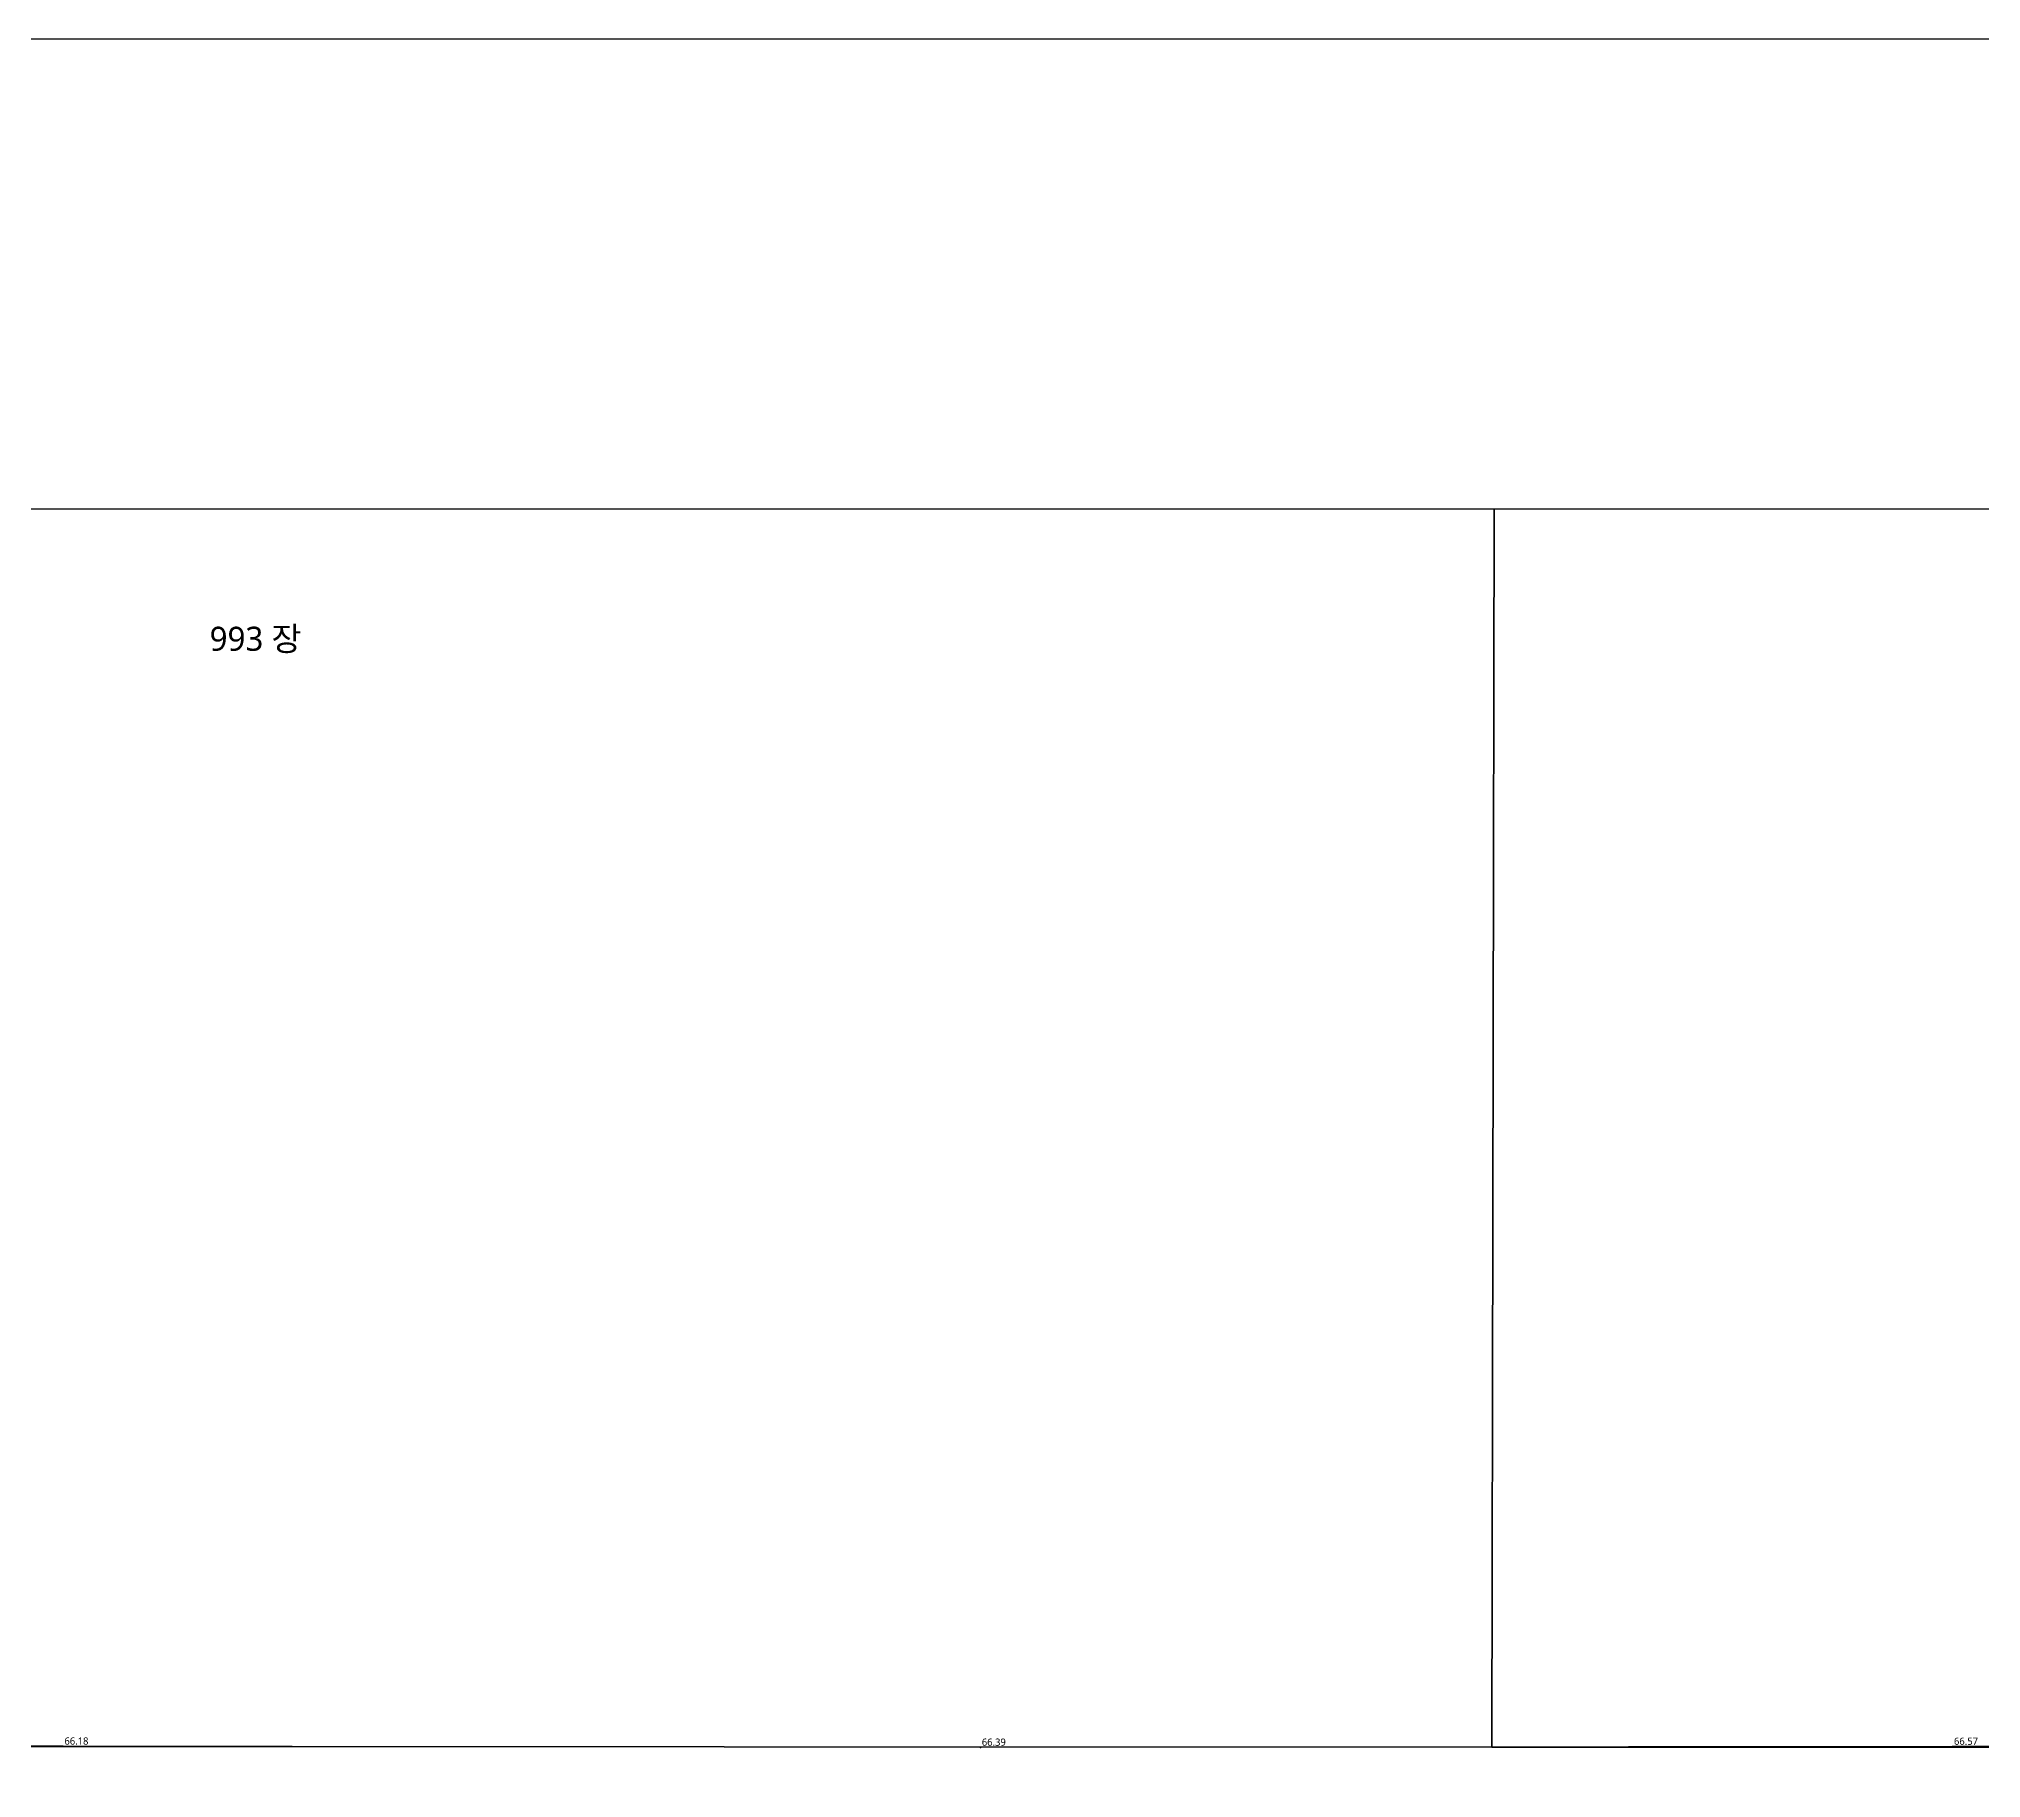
# Model space of a CAD drawing. Header units: millimetres. Extents: x 40342638 to 40753138, y 494620 to 782620.
# Drawn here: x 40450098 to 40530945, y 710228 to 782620 of the extents above; entities that cross this region are included whole.
import ezdxf

# ---------------------------------------------------------------- set-up
doc = ezdxf.new("R2010")
doc.units = ezdxf.units.MM
doc.header["$LTSCALE"] = 1000
doc.header["$MEASUREMENT"] = 0
doc.header["$PDSIZE"] = -10
doc.layers.get('Defpoints').update_dxf_attribs({"color": 161, "linetype": 'CONTINUOUS'})
for name, color, linetype in [('보도블럭', 141, 'CONTINUOUS'), ('지반고', 7, 'CONTINUOUS'), ('지번', 1, 'CONTINUOUS'), ('지적선', 197, 'CONTINUOUS'), ('포인트', 7, 'CONTINUOUS')]:
    doc.layers.add(name, color=color, linetype=linetype)
doc.styles.add('나눔바른고딕', font='NanumBarunGothic.ttf')

msp = doc.modelspace()

# ---------------------------------------------------------------- linework, layer by layer
at = {"layer": 'Defpoints'}
msp.add_lwpolyline([(40753138, 494620), (40342638, 494620), (40342638, 782620), (40753138, 782620)], close=True, dxfattribs=at)
at = {"layer": 'Defpoints', "ltscale": 0.1}
msp.add_lwpolyline([(40705638, 512887), (40354638, 512887), (40354638, 763053), (40705638, 763053)], close=True, dxfattribs=at)
at = {"layer": '보도블럭'}
for p, q in [((40451103, 711555, 66180), (40411825, 711590, 66188)), ((40489288, 711509, 66386), (40451103, 711555, 66180)), ((40529754, 711546, 66567), (40489288, 711509, 66386)), ((40564066, 711529, 66716), (40529754, 711546, 66567))]:
    msp.add_line(p, q, dxfattribs=at)
at = {"layer": '지적선', "flags": 128}
for points in [[(40510671, 763053), (40510579, 711522), (40414709, 711554), (40412709, 711569), (40410704, 711668), (40408768, 712027), (40406918, 712697), (40405184, 713664), (40403559, 714801), (40402054, 716073), (40400735, 717527), (40400728, 717534), (40399659, 719181), (40398870, 721009), (40398324, 722903), (40397967, 724843), (40397849, 726813), (40398020, 728794), (40399048, 735714), (40403126, 763053)], [(40705638, 711430), (40562179, 711512), (40510579, 711522), (40510671, 763053)], [(40414709, 711554), (40510579, 711522), (40562179, 711512)]]:
    msp.add_lwpolyline(points, dxfattribs=at)
at = {"layer": '포인트'}
for p in [(40451103, 711555, 66180), (40489288, 711509, 66386), (40529754, 711546, 66567)]:
    msp.add_point(p, dxfattribs=at)

# ---------------------------------------------------------------- texts
at = {"layer": '지반고', "style": '나눔바른고딕'}
for s, p in [('66.18', (40451163, 711622, 66180)), ('66.39', (40489348, 711576, 66386)), ('66.57', (40529814, 711614, 66567))]:
    msp.add_text(s, height=300, dxfattribs=at).set_placement(p)
at = {"layer": '지번', "style": '나눔바른고딕'}
msp.add_text('993 장', height=1000, dxfattribs=at).set_placement((40457207, 757152))

doc.saveas('drawing.dxf')
